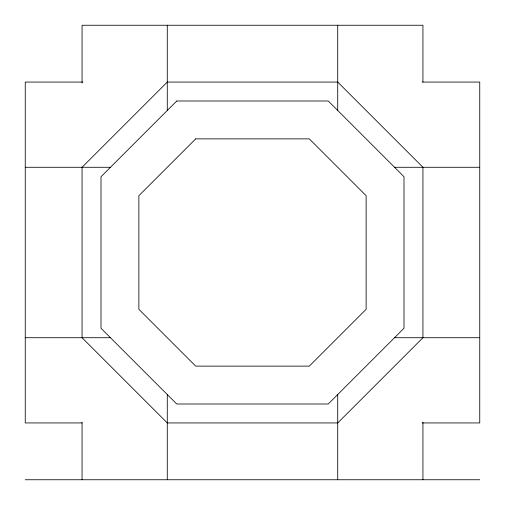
<?xml version="1.0" encoding="UTF-8"?>
<svg xmlns="http://www.w3.org/2000/svg" width="505" height="505" viewBox="0 0 505 505"><rect width="100%" height="100%" fill="white"/><g stroke="black" fill="none" stroke-linecap="round" stroke-linejoin="round"><path stroke-width="0.76" d="M82.852 82.062L25.25 82.062L25.25 422.938L82.062 422.938M422.148 82.062L479.75 82.062L479.75 422.938L422.148 422.938M25.25 167.281L110.469 167.281M394.531 167.281L479.75 167.281M25.25 337.719L110.469 337.719M394.531 337.719L479.75 337.719M25.25 479.75L479.75 479.75M422.938 82.062L422.938 25.25L82.062 25.25L82.062 82.852M422.938 422.148L422.938 479.75M337.719 25.25L337.719 110.469M337.719 394.531L337.719 479.75M167.281 25.25L167.281 110.469M167.281 394.531L167.281 479.75M82.062 422.148L82.062 479.75M167.281 82.062L82.062 167.281L82.062 337.719L167.281 422.938L337.719 422.938L422.938 337.719L422.938 167.281L337.719 82.062L167.281 82.062M176.75 101L101 176.75L101 328.25L176.75 404L328.25 404L404 328.25L404 176.75L328.25 101L176.75 101M195.688 138.875L138.875 195.688L138.875 309.312L195.688 366.125L309.312 366.125L366.125 309.312L366.125 195.688L309.312 138.875L195.688 138.875"/></g></svg>
